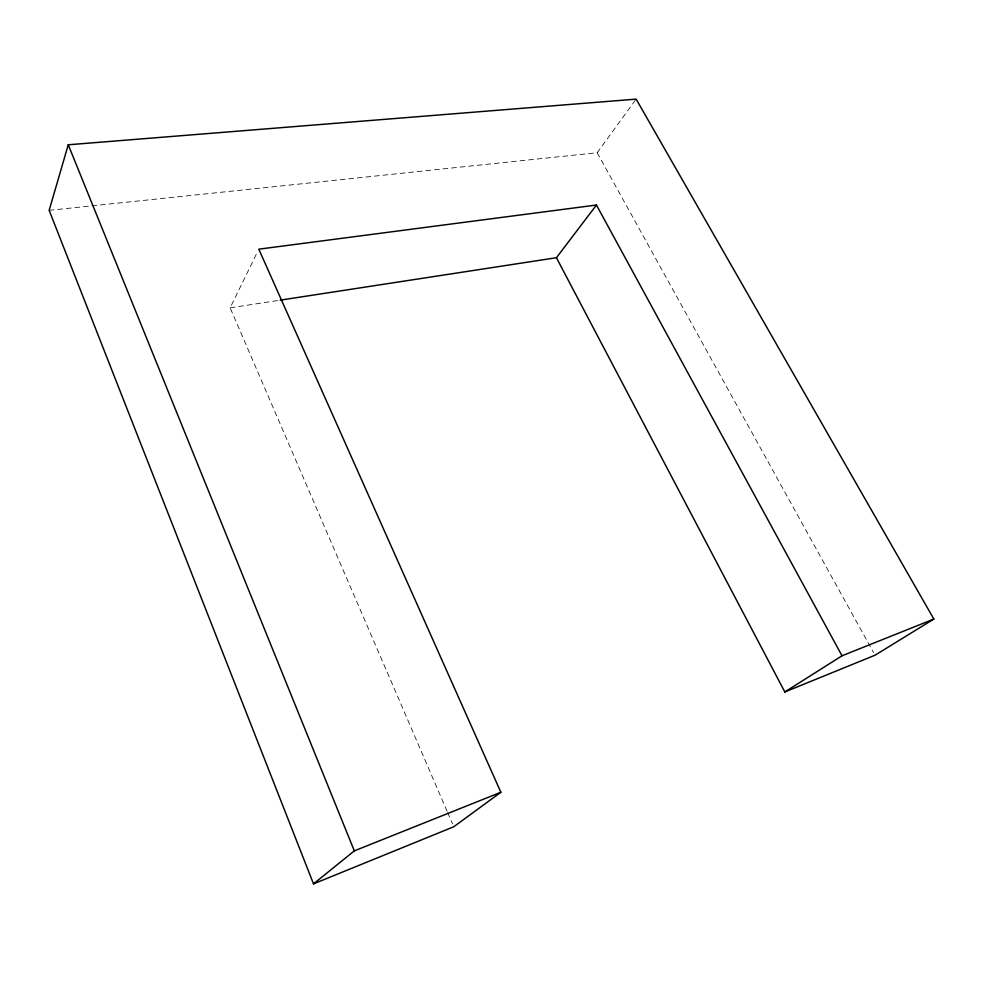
<?xml version="1.0" encoding="UTF-8"?>
<svg xmlns="http://www.w3.org/2000/svg" width="983" height="983" viewBox="0 0 983 983"><rect width="100%" height="100%" fill="white"/><g stroke="black" fill="none" stroke-linecap="round" stroke-linejoin="round"><path stroke-width="0.74" stroke-dasharray="4.92 3.69" d="M447.093 811.245L230.145 307.839L257.46 251.906M91.886 205.852L597.16 152.721L635.264 100.34M230.145 307.839L278.705 300.38M49.15 210.337L90.362 206.012M597.16 152.721L873.555 652.54M447.695 812.658L452.561 823.938"/><path stroke-width="1.47" d="M68.257 144.784L49.15 210.337L313.503 883.877L453.777 826.752L500.863 792.261L258.799 249.178L596.448 205.029L842.013 655.796L933.85 619.057L636.148 99.123L68.257 144.784L354.322 850.873L313.503 883.877M280.229 300.147L556.427 257.718L596.448 205.029M556.427 257.718L784.827 691.958L842.013 655.796M933.85 619.057L875.03 655.219L784.827 691.958M354.322 850.873L500.863 792.261"/></g></svg>
